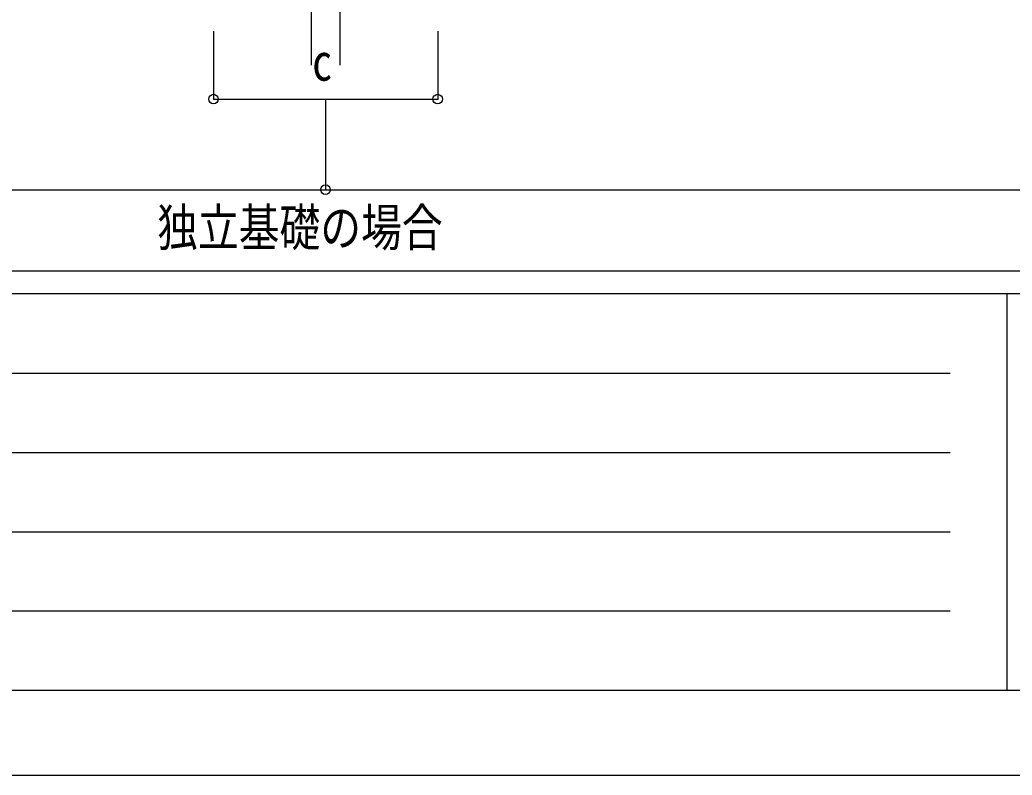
# Model space of a CAD drawing. Units: millimetres, scale not verified. Extents: x -21025 to 21025, y -14850 to 14850.
# Drawn here: x -10884 to -6502, y -14850 to -11515 of the extents above; entities that cross this region are included whole.
import ezdxf
from ezdxf.enums import TextEntityAlignment as Align

# ---------------------------------------------------------------- set-up
doc = ezdxf.new("R2010")
doc.units = ezdxf.units.MM
doc.header["$LTSCALE"] = 60
for name, color, linetype in [('0-2_USER1', 3, 'Continuous'), ('0-4_YKK_12', 2, 'Continuous'), ('0-7_YKK_D', 6, 'Continuous'), ('0-8_YKK_ZWAK', 7, 'Continuous')]:
    doc.layers.add(name, color=color, linetype=linetype)
doc.styles.add('ＭＳ ゴシック', font='')
doc.styles.get('ＭＳ ゴシック').set_extended_font_data('MS Gothic')

msp = doc.modelspace()

# ---------------------------------------------------------------- linework, layer by layer
at = {"layer": '0-4_YKK_12'}
for p, q in [((-9597.4, -11215), (-9597.4, -11715)), ((-9470.4, -11215), (-9470.4, -11715))]:
    msp.add_line(p, q, dxfattribs=at)
at = {"layer": '0-7_YKK_D'}
for p, q in [((-10028.4, -11565), (-10028.4, -11866)), ((-9038.4, -11565), (-9038.4, -11866)), ((-10028.4, -11865), (-9038.4, -11865)), ((-9533.9, -11866), (-9533.9, -12266)), ((-9533.9, -11866), (-9533.9, -12266)), ((-17270.4, -12265), (-9533.9, -12265)), ((-9533.9, -12265), (-1797.4, -12265))]:
    msp.add_line(p, q, dxfattribs=at)
for centre in [(-10028.4, -11865), (-9038.4, -11865), (-9533.9, -12265), (-9533.9, -12265)]:
    msp.add_circle(centre, 21.25, dxfattribs=at)
at = {"layer": '0-8_YKK_ZWAK'}
for p, q in [((19475.1, -12625), (-19524.9, -12625)), ((-6524.9, -12725), (-19524.9, -12725)), ((-6524.9, -12725), (-6524.9, -14475)), ((-24.9, -12725), (-6524.9, -12725)), ((-19312.4, -13075), (-6774.9, -13075)), ((-19312.4, -13425), (-6774.9, -13425)), ((-19312.4, -13775), (-6774.9, -13775)), ((-19312.4, -14125), (-6774.9, -14125)), ((-19524.9, -14475), (-6524.9, -14475)), ((-6524.9, -14475), (-24.9, -14475))]:
    msp.add_line(p, q, dxfattribs=at)
msp.add_lwpolyline([(-21025, -14850), (21025, -14850), (21025, 14850), (-21025, 14850)], close=True, dxfattribs=at)

# ---------------------------------------------------------------- texts
at = {"layer": '0-2_USER1', "style": 'ＭＳ ゴシック', "width": 0.8}
msp.add_text('独立基礎の場合', height=165, dxfattribs=at).set_placement((-10276.93, -12563.71), align=Align.BOTTOM_LEFT)
at = {"layer": '0-7_YKK_D', "style": 'ＭＳ ゴシック', "width": 0.8}
msp.add_text('c', height=165, dxfattribs=at).set_placement((-9593.4, -11833), align=Align.BOTTOM_LEFT)

doc.saveas('drawing.dxf')
